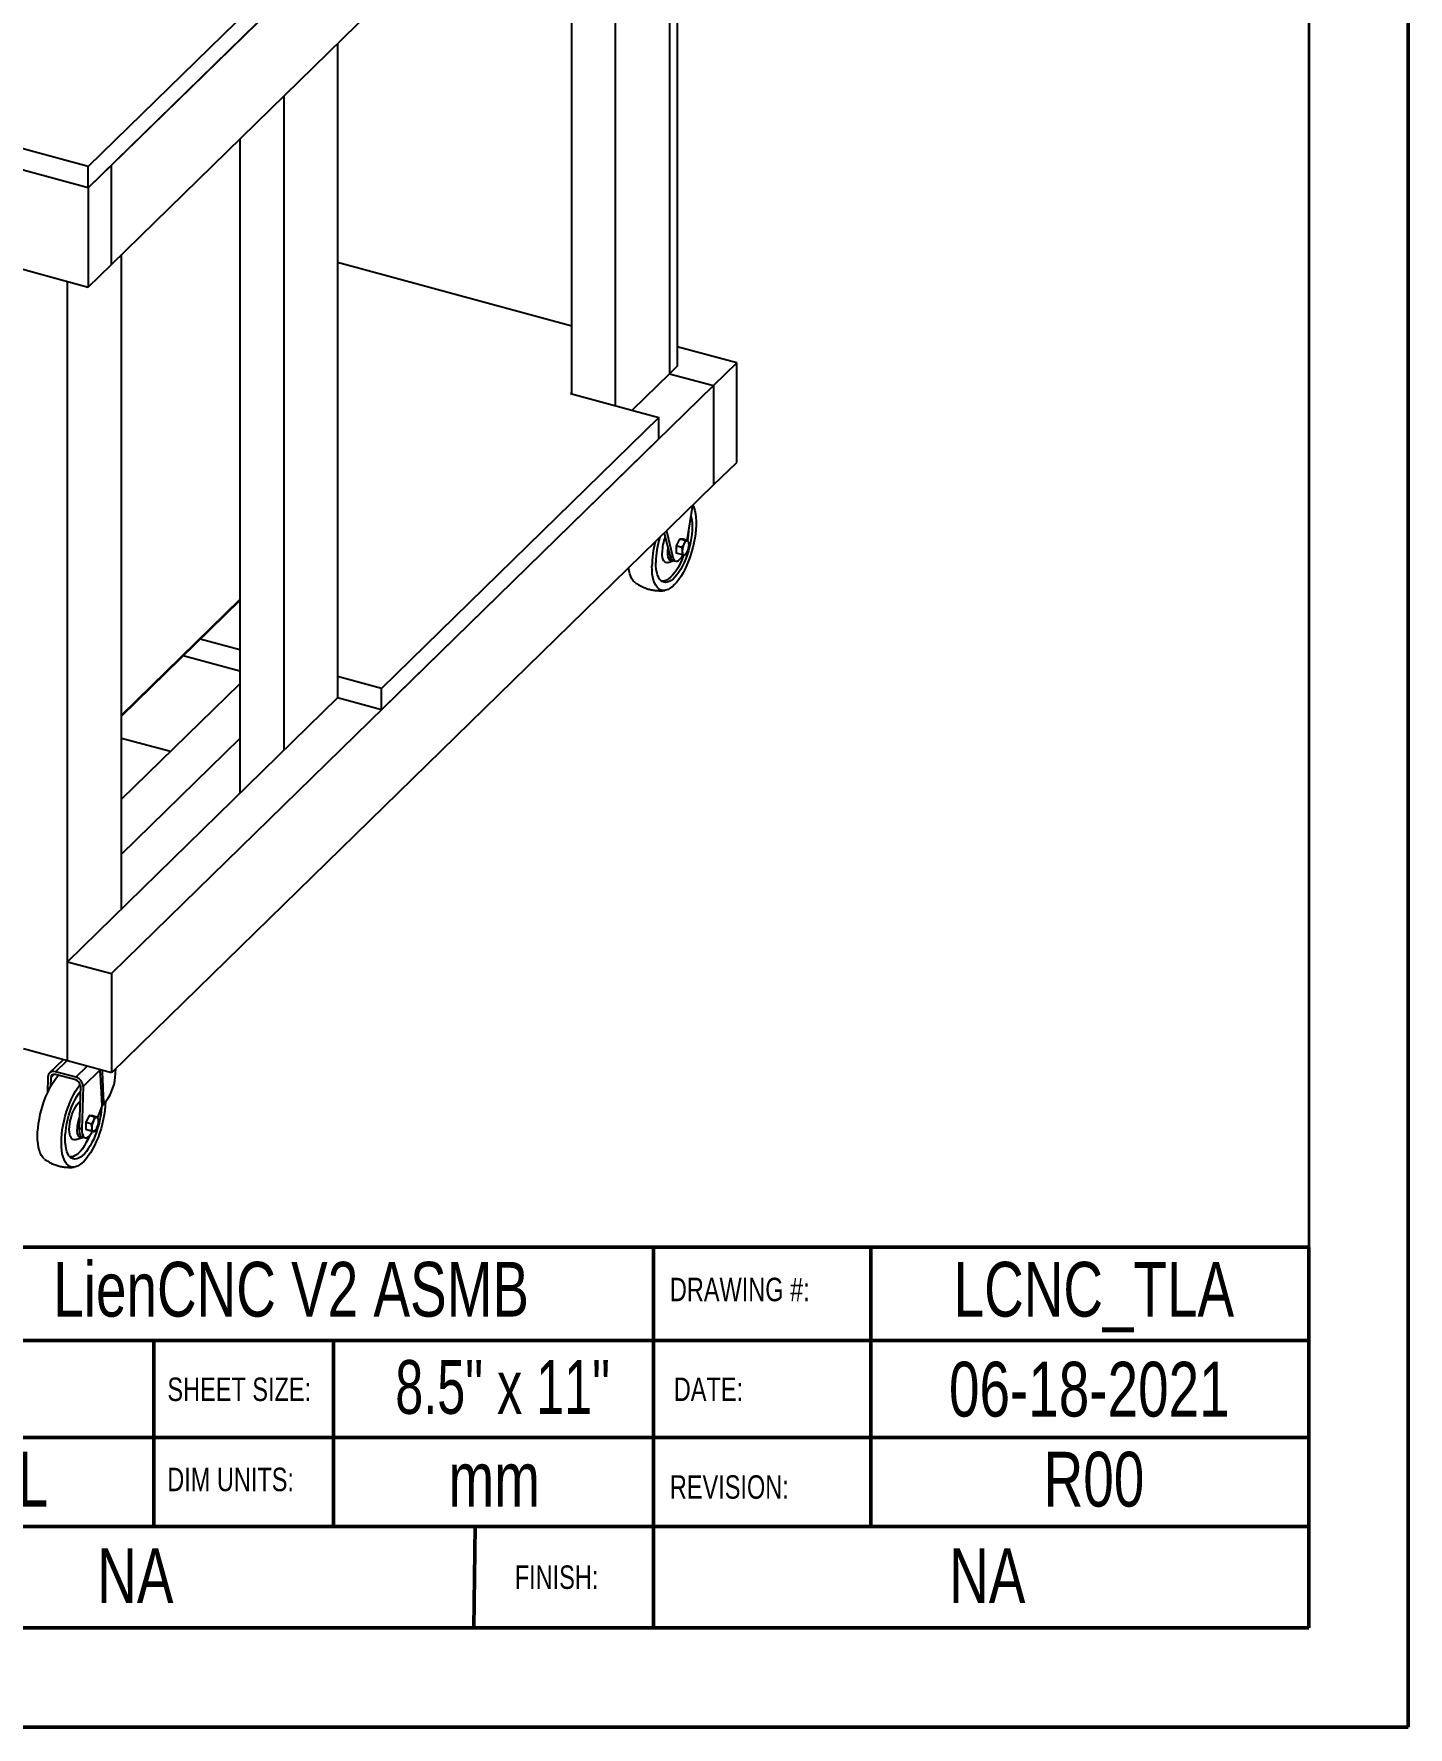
# Model space of a CAD drawing. Header units: millimetres. Extents: x 0 to 3353, y 0 to 2591.
# Drawn here: x 2298 to 3353, y 0 to 1300 of the extents above; entities that cross this region are included whole.
import ezdxf

# ---------------------------------------------------------------- set-up
doc = ezdxf.new("R2010")
doc.units = ezdxf.units.MM
doc.header["$LTSCALE"] = 12
for name, color, linetype in [('PAGE_BORDER', 7, 'Continuous'), ('TITLE_BLOCK_BORDER', 7, 'Continuous'), ('TITLE_BLOCK_TEXT', 8, 'Continuous')]:
    doc.layers.add(name, color=color, linetype=linetype)
doc.styles.add('SLDTEXTSTYLE0', font='TXT', dxfattribs={"width": 0.75})
doc.styles.add('SLDTEXTSTYLE1', font='TXT', dxfattribs={"width": 0.7})

msp = doc.modelspace()

# ---------------------------------------------------------------- linework, layer by layer
at = {"color": 7, "linetype": 'Continuous', "lineweight": 50}
for p, q in [((3352.8, 0), (3352.8, 2590.8)), ((0, 0), (3352.8, 0))]:
    msp.add_line(p, q, dxfattribs=at)
at = {"color": 7, "linetype": 'Continuous', "lineweight": 25}
for p, q in [((2837.3, 1683.8), (2339.4, 1197.8)), ((2837.3, 1667.5), (2339.4, 1181.5)), ((2357.2, 1198.9), (2819.5, 1650.1)), ((2357.2, 1122.7), (2819.5, 1573.9)), ((2791.7, 1546.8), (2791.7, 1044.5)), ((2785.8, 1541), (2785.8, 1038.8)), ((2744.3, 1014.1), (2744.3, 1500.5)), ((2339.4, 1197.8), (1261.1, 1490.9)), ((2339.4, 1181.5), (1261.1, 1474.6)), ((2710.6, 1023.3), (2710.6, 1467.6)), ((1261.1, 1398.4), (2339.4, 1105.3)), ((2530.9, 1292.3), (2530.9, 790)), ((2489.5, 1251.8), (2489.5, 749.5)), ((2455.8, 1218.9), (2455.8, 716.6)), ((2357.2, 1198.9), (2339.4, 1181.5)), ((2339.4, 1181.5), (2339.4, 1197.8)), ((2357.2, 1122.7), (2357.2, 1198.9)), ((2339.4, 1181.5), (2339.4, 1105.3)), ((2339.4, 1105.3), (2357.2, 1122.7)), ((2365, 628), (2365, 1130.3)), ((2530.9, 1124.3), (2710.6, 1075.5)), ((2323.5, 511.3), (2323.5, 1109.6)), ((2837.3, 1047), (2791.7, 1059.3)), ((2791.7, 1044.5), (2785.8, 1038.8)), ((2837.3, 1047), (2819.5, 1029.6)), ((2837.3, 970.7), (2837.3, 1047)), ((2819.5, 1029.6), (2357.2, 578.4)), ((2785.8, 1038.8), (2757, 1010.7)), ((2785.8, 1038.8), (2819.5, 1029.6)), ((2819.5, 1029.6), (2819.5, 953.4)), ((2710.6, 1024.6), (2709.6, 1023.6)), ((2709.6, 1023.6), (2777.6, 1005.1)), ((2777.6, 1005.1), (2564.6, 797.2)), ((2777.6, 988.7), (2777.6, 1005.1)), ((2777.6, 988.7), (2564.6, 780.8)), ((2819.5, 953.4), (2837.3, 970.7)), ((2819.5, 953.4), (2357.2, 502.2)), ((2799.2, 910.8), (2803.7, 938)), ((2781.7, 916.5), (2786.2, 898.4)), ((2783.3, 918.1), (2788.3, 897.8)), ((2793.5, 911.9), (2790.9, 906.6)), ((2796.1, 911.7), (2793.5, 911.9)), ((2797.6, 910.8), (2793.5, 911.9)), ((2800.2, 910.6), (2796.1, 911.7)), ((2788.3, 897.8), (2786.2, 898.4)), ((2790.9, 906.6), (2790.9, 901.1)), ((2795, 905.5), (2790.9, 906.6)), ((2795, 900), (2790.9, 901.1)), ((2798.7, 901.1), (2798.7, 901.2)), ((2784.6, 893.9), (2788.3, 895.1)), ((2788.3, 895.5), (2790.4, 894.9)), ((2365, 776), (2455.8, 864.6)), ((2455.8, 826.8), (2425.4, 835)), ((2455.8, 810.4), (2412.3, 822.2)), ((2564.6, 797.2), (2530.9, 806.3)), ((2365, 712.1), (2455.8, 800.7)), ((2564.6, 780.8), (2564.6, 797.2)), ((2530.9, 790), (2323.5, 587.5)), ((2564.6, 780.8), (2530.9, 790)), ((2402.5, 748.7), (2365, 758.9)), ((2365, 670.1), (2455.8, 758.7)), ((2323.5, 587.5), (2357.2, 578.4)), ((2323.5, 511.3), (2323.5, 587.5)), ((2357.2, 578.4), (2357.2, 502.2)), ((2323.5, 511.3), (2289.8, 520.5)), ((2320.2, 512.2), (2309.8, 502.1)), ((2357.2, 502.2), (2323.5, 511.3)), ((2308.5, 499), (2308.2, 486.9)), ((2310.6, 498.4), (2310.4, 491.4)), ((2329.9, 496.7), (2314.2, 500.9)), ((2330, 498.8), (2314.3, 503)), ((2360.1, 498.7), (2360.5, 505.4)), ((2333.4, 492.2), (2332.4, 459.6)), ((2335.5, 491.6), (2334.5, 459)), ((2340.1, 469.4), (2337.5, 464.1)), ((2342.7, 469.1), (2340.1, 469.4)), ((2344.2, 468.2), (2340.1, 469.4)), ((2346.8, 468), (2342.7, 469.1)), ((2346.9, 467.9), (2350.2, 476.7)), ((2334.5, 459), (2332.4, 459.6)), ((2337.5, 464.1), (2337.5, 458.6)), ((2341.6, 463), (2337.5, 464.1)), ((2341.6, 457.5), (2337.5, 458.6)), ((2345.2, 458.6), (2345.3, 458.7)), ((2329.8, 450.9), (2334.9, 452.5)), ((2334.9, 452.9), (2337, 452.4))]:
    msp.add_line(p, q, dxfattribs=at)
at = {"color": 8, "linetype": 'Continuous', "lineweight": 25}
for p, q in [((2455.8, 865.4), (2365, 776.8)), ((2322.9, 511.5), (2314.3, 503)), ((2330, 498.8), (2338.6, 507.2)), ((2310.6, 498.4), (2313.3, 501.1)), ((2348.6, 504.5), (2335.5, 491.6))]:
    msp.add_line(p, q, dxfattribs=at)
at = {"color": 7, "linetype": 'Continuous', "lineweight": 25, "flags": 128}
for points in [[(2803.7, 937.8), (2804.4, 936), (2805.1, 933.8), (2805.6, 931.3), (2805.9, 928.6), (2806.1, 925.7), (2806.1, 922.6), (2805.9, 919.3), (2805.6, 915.9), (2805.1, 912.5), (2804.4, 909), (2803.6, 905.5), (2802.7, 902), (2801.6, 898.5), (2800.4, 895.2), (2799.1, 892), (2797.6, 888.9), (2796.1, 886), (2794.6, 883.4), (2792.9, 880.9), (2791.3, 878.8), (2789.6, 876.9), (2787.9, 875.3), (2786.2, 874.1), (2784.6, 873.1), (2783, 872.6), (2781.4, 872.3), (2780, 872.5), (2778.6, 872.9), (2777.3, 873.8), (2776.2, 874.9), (2775.2, 876.4), (2774.3, 878.2), (2773.5, 880.3), (2773, 882.6), (2772.5, 885.2), (2772.3, 888), (2772.2, 891.1), (2772.2, 891.1)], [(2802.3, 929.3), (2802.4, 928.7), (2802.8, 926.5), (2803.1, 923.9), (2803.2, 921.2), (2803.1, 918.4), (2802.8, 915.4), (2802.4, 912.3), (2801.9, 909.2), (2801.1, 906), (2800.3, 902.9), (2799.3, 899.8), (2798.2, 896.9), (2797, 894), (2795.7, 891.3), (2794.3, 888.8), (2792.9, 886.5), (2791.4, 884.5), (2789.9, 882.7), (2788.4, 881.2), (2786.9, 880), (2785.4, 879.2), (2784, 878.7), (2782.6, 878.5), (2781.3, 878.7), (2780.1, 879.2), (2779, 880), (2778, 881.2), (2777.2, 882.7), (2776.5, 884.4), (2775.9, 886.5), (2775.5, 888.7), (2775.3, 891.2), (2775.2, 893.9)], [(2800.7, 907.7), (2800.6, 908.3), (2800.6, 908.9), (2800.5, 909.3), (2800.3, 909.7), (2800.1, 910.1), (2799.9, 910.3), (2799.7, 910.5), (2799.4, 910.6)], [(2796.7, 899.9), (2796.2, 898.7), (2795.1, 895.8), (2793.8, 893), (2792.5, 890.4), (2791, 888.1), (2789.6, 885.9), (2788.1, 884.1), (2786.5, 882.5), (2785, 881.3), (2783.5, 880.4), (2782.1, 879.8), (2780.7, 879.6), (2779.4, 879.7)], [(2784.6, 893.9), (2783.8, 893.7), (2782.8, 893.9), (2782, 894.4), (2781.3, 895.2), (2780.7, 896.4), (2780.3, 897.8), (2780, 899.5), (2780, 901.4)], [(2784.4, 901.5), (2784.4, 903.4), (2784.6, 904.8)], [(2788.9, 895.3), (2788.1, 895), (2787.2, 895), (2786.4, 895.3), (2785.7, 896), (2785.1, 896.9), (2784.7, 898.2), (2784.4, 899.7), (2784.4, 901.5)], [(2788.3, 897.8), (2788.7, 896.6), (2789.3, 895.7), (2789.9, 895.1), (2790.7, 894.9), (2791.6, 895), (2792.6, 895.4), (2793.5, 896.2), (2794.5, 897.3), (2795.4, 898.7), (2796.1, 899.8)], [(2795.5, 902.6), (2795.5, 902), (2795.6, 901.5), (2795.7, 901), (2795.8, 900.6), (2796, 900.3), (2796.2, 900), (2796.5, 899.9), (2796.8, 899.8)], [(2759.3, 878.5), (2759.1, 878.7), (2757.9, 879.9), (2756.9, 881.3), (2756, 883.1), (2755.3, 885.2), (2754.7, 887.6), (2754.3, 889.8)], [(2300.5, 453.5), (2300.6, 456.6), (2300.9, 460), (2301.3, 463.4), (2301.9, 466.9), (2302.6, 470.4), (2303.5, 473.9), (2304.5, 477.3), (2305.7, 480.7), (2306.9, 484), (2308.3, 487.2), (2309.8, 490.2), (2311.3, 492.9), (2312.9, 495.5), (2314.6, 497.8), (2316.2, 499.8), (2316.7, 500.3)], [(2318.8, 448.5), (2318.9, 451.7), (2319.1, 455), (2319.5, 458.4), (2320.1, 461.9), (2320.9, 465.4), (2321.7, 468.9), (2322.8, 472.4), (2323.9, 475.8), (2325.2, 479.1), (2326.5, 482.2), (2328, 485.2), (2329.6, 488), (2331.2, 490.5), (2332.8, 492.8), (2333.2, 493.4)], [(2321.8, 451.4), (2321.8, 454.3), (2322.1, 457.2), (2322.5, 460.3), (2323.1, 463.4), (2323.8, 466.6), (2324.6, 469.7), (2325.6, 472.8), (2326.7, 475.8), (2327.9, 478.6), (2329.2, 481.3), (2330.6, 483.9), (2332, 486.1), (2333.2, 487.9)], [(2352.7, 480), (2352.5, 476.8), (2352.2, 473.4), (2351.7, 469.9), (2351, 466.4), (2350.2, 462.9), (2349.3, 459.4), (2348.2, 456), (2347, 452.6), (2345.6, 449.4), (2344.2, 446.4), (2342.7, 443.5), (2341.1, 440.8), (2339.5, 438.4), (2337.9, 436.2), (2336.2, 434.3), (2334.5, 432.8), (2332.8, 431.5), (2331.2, 430.6), (2329.6, 430), (2328, 429.8), (2326.5, 429.9), (2325.2, 430.4), (2323.9, 431.2), (2322.8, 432.4), (2321.7, 433.8), (2320.9, 435.6), (2320.1, 437.7), (2319.5, 440.1), (2319.1, 442.7), (2318.9, 445.5), (2318.8, 448.5)], [(2349.6, 475.1), (2349.4, 472.9), (2349, 469.8), (2348.4, 466.6), (2347.7, 463.5), (2346.9, 460.4), (2345.9, 457.3), (2344.8, 454.3), (2343.6, 451.4), (2342.3, 448.7), (2340.9, 446.2), (2339.5, 443.9), (2338, 441.9), (2336.5, 440.1), (2335, 438.7), (2333.5, 437.5), (2332, 436.6), (2330.6, 436.1), (2329.2, 436), (2327.9, 436.1), (2326.7, 436.6), (2325.6, 437.5), (2324.6, 438.6), (2323.8, 440.1), (2323.1, 441.9), (2322.5, 443.9), (2322.1, 446.2), (2321.8, 448.7), (2321.8, 451.4)], [(2324.9, 458.8), (2325, 460.9), (2325.2, 463.1), (2325.6, 465.4), (2326.2, 467.7), (2326.9, 469.9), (2327.7, 472.1), (2328.6, 474.1), (2329.6, 475.9), (2330.6, 477.5), (2331.7, 478.9), (2332.8, 480), (2333, 480.2)], [(2347.3, 465.2), (2347.2, 465.8), (2347.2, 466.3), (2347.1, 466.8), (2346.9, 467.2), (2346.7, 467.5), (2346.5, 467.8), (2346.2, 467.9), (2346, 468)], [(2329.8, 450.9), (2329.6, 450.8), (2328.6, 450.7), (2327.7, 451), (2326.9, 451.6), (2326.2, 452.5), (2325.6, 453.7), (2325.2, 455.2), (2325, 456.9), (2324.9, 458.8)], [(2335.5, 452.8), (2334.7, 452.5), (2333.8, 452.4), (2333, 452.7), (2332.3, 453.4), (2331.7, 454.4), (2331.3, 455.7), (2331, 457.2), (2330.9, 459)], [(2332.4, 459.6), (2332.5, 457.7), (2332.7, 456.2), (2333.1, 454.8), (2333.6, 453.8), (2334.3, 453.2), (2334.9, 452.9)], [(2334.5, 459), (2334.6, 457.2), (2334.8, 455.6), (2335.2, 454.3), (2335.8, 453.3), (2336.4, 452.6), (2337.3, 452.3), (2338.2, 452.4), (2339.1, 452.9), (2340.1, 453.7), (2341.1, 454.9), (2342.1, 456.3), (2342.6, 457.3)], [(2342.1, 460.1), (2342.1, 459.5), (2342.2, 458.9), (2342.3, 458.5), (2342.4, 458), (2342.6, 457.7), (2342.8, 457.5), (2343.1, 457.3), (2343.4, 457.2)], [(2305.9, 436), (2305.7, 436.2), (2304.5, 437.3), (2303.5, 438.8), (2302.6, 440.6), (2301.9, 442.7), (2301.3, 445), (2300.9, 447.6), (2300.6, 450.4), (2300.5, 453.5)], [(2340.5, 454.1), (2340.3, 453.7), (2339.1, 450.9), (2337.7, 448.4), (2336.3, 446), (2334.9, 443.9), (2333.4, 442.1), (2331.9, 440.5), (2330.4, 439.3), (2328.9, 438.4), (2327.5, 437.8), (2326.1, 437.6), (2325.5, 437.6)]]:
    msp.add_lwpolyline(points, dxfattribs=at)
at = {"color": 7, "linetype": 'Continuous', "lineweight": 25}
for centre, radius, start, end in [((2843.2, 892.8), 68.1, 162.5418, 179.0035), ((2814.3, 900.8), 34.3, 158.048, 178.9624), ((2800.3, 907), 3.66, 104.6354, 163.9747), ((2737.7, 922.5), 63, 349.223, 357.2562), ((2850.6, 890.1), 78.4, 165.5568, 179.3083), ((2789.7, 898.7), 3.5, 185.0468, 246.695), ((2808.4, 902.4), 12.9, 154.0567, 178.8929), ((2795.9, 903.3), 3.66, 284.6354, 343.9747), ((2787.8, 908), 12.9, 334.0567, 358.8929), ((2360.1, 458.4), 29.2, 160.043, 178.9548), ((2346.9, 464.5), 3.66, 104.6354, 163.9747), ((2355, 459.8), 12.9, 154.0567, 178.8929), ((2342.4, 460.8), 3.66, 284.6354, 343.9747), ((2334.4, 465.4), 12.9, 334.0567, 358.8929)]:
    msp.add_arc(centre, radius, start, end, dxfattribs=at)
for centre, major_axis, ratio, start_param, end_param in [((2314.1, 497.4), (-4.18, 4.78), 0.78419, 5.415517, 6.986313), ((2314.1, 497.4), (-2.61, 2.99), 0.78419, 5.415517, 6.986313), ((2329.8, 493.2), (-2.61, 2.99), 0.78419, 3.844721, 5.415517), ((2329.8, 493.2), (-4.18, 4.78), 0.78419, 3.844721, 5.415517), ((2341.8, 493.8), (10.6, 21.7), 0.688837, 4.297028, 5.255025)]:
    msp.add_ellipse(centre, major_axis=major_axis, ratio=ratio, start_param=start_param, end_param=end_param, dxfattribs=at)
for points, knots in [([(2797.6, 910.8), (2797.5, 910.3), (2797.4, 909.4), (2797, 908.5), (2796.8, 908)], [0, 0, 0, 0, 0.495458, 1, 1, 1, 1]), ([(2799.4, 910.6), (2799.3, 910.6), (2799.1, 910.6), (2798.6, 910.6), (2798, 910.7), (2797.6, 910.8)], [0, 0, 0, 0, 0.070069, 0.530774, 1, 1, 1, 1]), ([(2800.2, 910.6), (2800.1, 910.6), (2800, 910.5), (2799.6, 910.6), (2799.4, 910.6)], [0, 0, 0, 0, 0.495458, 1, 1, 1, 1]), ([(2796.8, 908), (2796.7, 908), (2796.5, 907.5), (2796, 906.6), (2795.4, 905.9), (2795, 905.5)], [0, 0, 0, 0, 0.070069, 0.530774, 1, 1, 1, 1]), ([(2795, 905.5), (2795.1, 905.1), (2795.3, 904.4), (2795.5, 903.5), (2795.5, 902.9), (2795.5, 902.6)], [0, 0, 0, 0, 0.374871, 0.753155, 1, 1, 1, 1]), ([(2795.5, 902.6), (2795.5, 902.3), (2795.4, 901.6), (2795.3, 900.7), (2795.1, 900.2), (2795, 900)], [0, 0, 0, 0, 0.382217, 0.769966, 1, 1, 1, 1]), ([(2795, 900), (2795.4, 900), (2796.1, 899.9), (2796.5, 899.8), (2796.8, 899.8)], [0, 0, 0, 0, 0.495458, 1, 1, 1, 1]), ([(2796.8, 899.8), (2796.8, 899.8), (2797, 899.8), (2797.4, 899.8), (2797.6, 899.8), (2797.6, 899.8)], [0, 0, 0, 0, 0.0700689, 0.5307735, 1, 1, 1, 1]), ([(2797.6, 899.8), (2798, 900.2), (2798.4, 900.6), (2798.6, 901.1), (2798.7, 901.1)], [0, 0, 0, 0, 0.920476, 1, 1, 1, 1]), ([(2759.3, 878.6), (2759.5, 878.4), (2760.5, 877.6), (2762.6, 876.4), (2765.4, 874.9), (2768.5, 873.7), (2771.6, 872.9), (2774.7, 872.4), (2777.8, 872.2), (2780.2, 872.2), (2781.6, 872.4), (2782, 872.4)], [0, 0, 0, 0, 0.03428, 0.159356, 0.297048, 0.432578, 0.565768, 0.696835, 0.825949, 0.953283, 1, 1, 1, 1]), ([(2350.2, 476.7), (2349.9, 481.3), (2349.4, 490.5), (2348.9, 499.9), (2348.6, 504.5)], [0, 0, 0, 0, 0.499972, 1, 1, 1, 1]), ([(2344.2, 468.2), (2344.1, 467.8), (2344, 466.8), (2343.6, 465.9), (2343.4, 465.5)], [0, 0, 0, 0, 0.495458, 1, 1, 1, 1]), ([(2346, 468), (2345.9, 468), (2345.7, 468), (2345.2, 468.1), (2344.5, 468.2), (2344.2, 468.2)], [0, 0, 0, 0, 0.070069, 0.530774, 1, 1, 1, 1]), ([(2346.8, 468), (2346.7, 468), (2346.5, 468), (2346.2, 468), (2346, 468)], [0, 0, 0, 0, 0.495458, 1, 1, 1, 1]), ([(2351.2, 478.3), (2351.1, 478.1), (2350.7, 477.7), (2350.4, 477.2), (2350.3, 476.8), (2350.2, 476.7)], [0, 0, 0, 0, 0.38201, 0.775, 1, 1, 1, 1]), ([(2343.4, 465.5), (2343.3, 465.4), (2343.1, 464.9), (2342.6, 464.1), (2341.9, 463.3), (2341.6, 463)], [0, 0, 0, 0, 0.070069, 0.530774, 1, 1, 1, 1]), ([(2341.6, 463), (2341.7, 462.6), (2341.9, 461.9), (2342, 460.9), (2342.1, 460.3), (2342.1, 460.1)], [0, 0, 0, 0, 0.374871, 0.753155, 1, 1, 1, 1]), ([(2342.1, 460.1), (2342.1, 459.7), (2342, 459), (2341.8, 458.2), (2341.7, 457.7), (2341.6, 457.5)], [0, 0, 0, 0, 0.382217, 0.769966, 1, 1, 1, 1]), ([(2341.6, 457.5), (2342, 457.4), (2342.6, 457.3), (2343.1, 457.3), (2343.4, 457.2)], [0, 0, 0, 0, 0.495458, 1, 1, 1, 1]), ([(2343.4, 457.2), (2343.4, 457.2), (2343.6, 457.2), (2344, 457.2), (2344.1, 457.2), (2344.2, 457.2)], [0, 0, 0, 0, 0.070069, 0.530774, 1, 1, 1, 1]), ([(2344.2, 457.2), (2344.6, 457.6), (2344.9, 458.1), (2345.2, 458.5), (2345.2, 458.6)], [0, 0, 0, 0, 0.920476, 1, 1, 1, 1]), ([(2305.9, 436), (2306.1, 435.8), (2307.1, 435.1), (2309.1, 433.8), (2312, 432.3), (2315, 431.2), (2318.1, 430.3), (2321.3, 429.8), (2324.4, 429.6), (2326.8, 429.6), (2328.2, 429.8), (2328.6, 429.9)], [0, 0, 0, 0, 0.03428, 0.159356, 0.297048, 0.432578, 0.565768, 0.696835, 0.825949, 0.953283, 1, 1, 1, 1])]:
    msp.add_open_spline(points, degree=3, knots=knots, dxfattribs=at)
at = {"color": 8, "linetype": 'Continuous', "lineweight": 25}
msp.add_open_spline([(2350.1, 504.1), (2350.3, 500), (2350.6, 491.4), (2351, 482.8), (2351.2, 478.3)], degree=3, knots=[0, 0, 0, 0, 0.475199, 1, 1, 1, 1], dxfattribs=at)
at = {"layer": 'PAGE_BORDER', "lineweight": 35}
for p in [(3276.6, 2514.6), (76.2, 76.2)]:
    msp.add_line(p, (3276.6, 76.2), dxfattribs=at)
at = {"layer": 'TITLE_BLOCK_BORDER', "lineweight": 50}
for p, q in [((3276.6, 368.5), (1994.2, 368.5)), ((2773.5, 368.5), (2773.5, 76.2)), ((2940.4, 368.5), (2940.4, 154.1)), ((3276.6, 368.5), (3276.6, 76.2)), ((3276.6, 296.8), (1994.2, 296.8)), ((2389.9, 296.8), (2389.9, 154.1)), ((2527.7, 296.8), (2527.7, 154.1)), ((3276.6, 222.2), (1994.2, 222.2)), ((1996.3, 154.1), (3276.6, 154.1)), ((2636.5, 154.1), (2635.4, 76.2)), ((1994.2, 76.2), (3276.6, 76.2))]:
    msp.add_line(p, q, dxfattribs=at)

# ---------------------------------------------------------------- texts
at = {"layer": 'TITLE_BLOCK_BORDER', "char_height": 42, "attachment_point": 2, "style": 'SLDTEXTSTYLE0'}
for s, insert in [('LienCNC V2 ASMB', (2495.2, 357.1)), ('LCNC_TLA', (3111.5, 357.1)), ('06-18-2021', (3108, 280.4)), ('ECL', (2267.8, 211.3)), ('R00', (3111.6, 211.3)), ('mm', (2651.1, 211.3)), ('NA', (2375.6, 137.2)), ('NA', (3029.7, 137.2))]:
    msp.add_mtext(s, dxfattribs=dict(at, insert=insert))
at = {"layer": 'TITLE_BLOCK_TEXT'}
for s, insert, char_height, attachment_point, style in [('DRAWING #:', (2786, 344.9), 18, 1, 'SLDTEXTSTYLE0'), ('8.5" x 11"', (2657.6, 281.7), 41.27, 2, 'SLDTEXTSTYLE1'), ('SHEET SIZE:', (2400.2, 268.3), 18, 1, 'SLDTEXTSTYLE0'), ('DATE:', (2789, 268.3), 18, 1, 'SLDTEXTSTYLE0'), ('DIM UNITS:', (2400.1, 199.1), 18, 1, 'SLDTEXTSTYLE0'), ('REVISION:', (2786, 193.3), 18, 1, 'SLDTEXTSTYLE0'), ('FINISH:', (2666.9, 124.1), 18, 1, 'SLDTEXTSTYLE0')]:
    msp.add_mtext(s, dxfattribs=dict(at, insert=insert, char_height=char_height, attachment_point=attachment_point, style=style))

doc.saveas('drawing.dxf')
